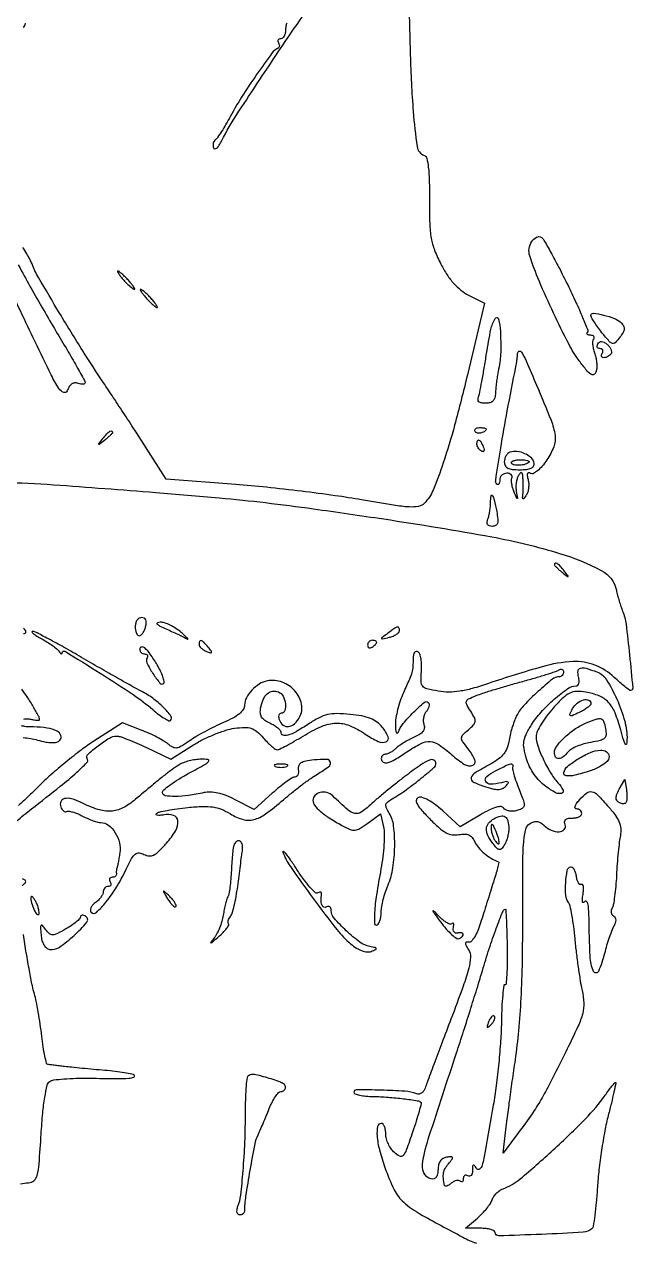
# Model space of a CAD drawing. Extents: x 0 to 848, y 0 to 1200.
# Drawn here: x 524.6 to 658.4, y 512.9 to 779.2 of the extents above; entities that cross this region are included whole.
import ezdxf

# ---------------------------------------------------------------- set-up
doc = ezdxf.new("R2010")
doc.units = 0

msp = doc.modelspace()

# ---------------------------------------------------------------- linework, layer by layer
for points in [[(608.883794, 795.096454, 0.002516), (609.36029, 772.466585, 0.013211), (610.013109, 760.044276, 0.016188), (610.875825, 752.324771, 0.271576), (612.419316, 750.392588, -0.246807), (612.984404, 749.748875, -0.029565), (613.329505, 747.823896, -0.02358), (613.534954, 744.940264, -0.007884), (613.569655, 740.712216, 0.009294), (613.627652, 735.452892, 0.036491), (613.959591, 732.227864, 0.048726), (614.702701, 729.57268, 0.026928), (616.09004, 726.5, 0.026474), (617.445687, 724.190974, 0.037409), (618.904716, 722.305608, 0.041805), (620.477754, 720.828824, 0.051359), (622.175328, 719.746333), (625.670577, 717.992667), (621.903579, 702.246333, -0.006826), (619.103339, 691.209185, -0.01532), (616.609238, 682.934606, -0.017703), (614.366644, 676.95484, -0.094988), (612.458213, 674.064754, -0.15581), (611.18554, 673.388137, -0.058452), (609.145614, 673.259983, -0.026335), (605.693676, 673.629668, -0.003784), (598.692295, 674.809267, 0.008771), (592.867137, 675.731042, 0.004397), (585.477353, 676.701692, 0.004364), (577.812846, 677.572103, 0.006438), (571.069975, 678.190627), (555.813439, 679.392228), (551.282452, 686.446114, 0.001672), (549.207193, 689.653267, 0.000976), (546.699441, 693.484171, 0.000976), (544.174015, 697.309397, 0.001655), (542.043375, 700.5, -0.007718), (537.492075, 707.497761, -0.004944), (532.414014, 715.75566, -0.00321), (527.771945, 723.588009, -0.043614), (526.354483, 726.587776, 0.034433), (525.932013, 727.525996, 0.011902), (525.198688, 728.819534, 0.011761), (524.320255, 730.211173, 0.013386)], [(582.29375, 779.4125, 0.068025), (582.073693, 778.765418, 0.048028), (582, 778, -0.050979), (581.92177, 777.234725, -0.070927), (581.688914, 776.5875, -0.09101), (581.345219, 776.152336, -0.182172), (580.940983, 776, 0.096615), (580.580506, 775.929688, 0.174358), (580.359094, 775.731339, 0.171257), (580.312451, 775.434421, 0.092807), (580.447214, 775.08541, -0.077837), (580.604837, 774.710729, -0.102315), (580.61924, 774.340954, -0.118328), (580.489525, 774.034619, -0.132129), (580.239083, 773.83541, 0.133818), (579.014595, 772.854761, 0.005268), (575.647457, 768.127675, 0.010288), (572.34474, 763.171731, 0.019086), (569.905566, 759, -0.00848), (568.920622, 757.230361, -0.010824), (567.950519, 755.635536, -0.00891), (567.090679, 754.340029, -0.084712), (566.628115, 753.865654, 0.102092), (566.325053, 753.532634, 0.071561), (566.130722, 753.062521, 0.068132), (566.070487, 752.531963, 0.074825), (566.159211, 752.022368, 0.338016), (566.443402, 751.829138, 0.168592), (566.869655, 752.00377, 0.067279), (567.426534, 752.647004, 0.026934), (568.011859, 753.656714, -0.026555), (571.409801, 759.528538, -0.003476), (579.376699, 771.566149, -0.002783), (587.608817, 783.672465, -0.039991)], [(524.439702, 778.499464, 0.238069), (524.901807, 779.390202, 0.041063)], [(523.320525, 726.380562, 0.003466), (525.9661, 721.576426, 0.003428), (528.864907, 716.480047, 0.004463), (531.592571, 711.855917, -0.002765), (534.048418, 707.724714, -0.004285), (536.117818, 704.129118, -0.00141), (537.868455, 701.00561, -0.127694), (538, 700.498928, -0.260183), (537.875535, 700.275933, -0.118838), (537.548099, 700.168849, -0.072595), (537.051397, 700.201394, -0.039031), (536.461615, 700.376356, 0.113819), (535.747736, 700.476771, 0.12966), (535.099564, 700.243982, 0.101364), (534.536703, 699.658938, 0.05019), (534.073798, 698.733345, -0.417126), (533.295631, 698.388646, -0.155488), (532.265283, 699.225064, -0.030426), (530.538546, 702.243859, -0.003262), (527.013574, 709.5, -0.001259), (520.575443, 723.06353, -0.010777)], [(519.863873, 678.665647, -0.012483), (531.099704, 678.138106, -0.001897), (553.5, 676.439716, -0.002579), (567.440331, 675.257183, -0.006474), (577.588148, 674.211015, -0.006038), (588.103695, 672.860261, -0.00199), (603.527829, 670.626692, -0.008125), (627.244249, 666.700983, -0.029167), (642.150904, 663.075098, -0.045769), (651.298138, 659.332217, -0.223389), (654.600845, 655, 0.01189), (654.866845, 653.891849, 0.007746), (655.224003, 652.625286, 0.00779), (655.611026, 651.399907, 0.014703), (655.967348, 650.426505, -0.063085), (656.71441, 647.552507, -0.006972), (657.491335, 640.788742, -0.002461), (658.188615, 633.509556, -0.440999), (657.723243, 633, -0.163259), (657.405856, 633.106471, -0.006957), (656.460004, 633.842434, -0.011306), (655.354906, 634.769031, -0.007746), (654.141457, 635.86786, 0.094992), (649.881342, 638.550289, 0.105568), (645.090776, 639.334062, 0.058023), (638.304857, 638.210364, 0.011582), (626.565743, 634.538043, -0.013445), (622.963305, 633.425815, -0.030339), (620.171955, 632.82528, -0.038491), (617.791515, 632.648066, -0.04297), (615.5, 632.851444, -0.017249), (613.016882, 633.377851, -0.156798), (612.087635, 633.953295, -0.176718), (611.724987, 634.930217, -0.023221), (611.816762, 637.177838, 0.028657), (611.859739, 638.61269, 0.036536), (611.727113, 639.929265, 0.039753), (611.458323, 640.969339, 0.172907), (611.066762, 641.458739, 0.168438), (610.647166, 641.552495, 0.204186), (610.299473, 641.354919, 0.117695), (610.071515, 640.840181, 0.045679), (610, 640.059017, -0.018048), (609.933648, 638.221415, -0.050935), (609.711532, 636.957538, -0.03328), (609.191759, 635.498754, -0.004403), (607.861142, 632.5, 0.02516), (607.169521, 630.748703, 0.019866), (606.594471, 628.79375, 0.020279), (606.205816, 626.931993, 0.046093), (606.100909, 625.5, 0.016195), (606.156274, 624.423398, 0.060761), (606.29387, 623.762092, 0.354728), (606.479976, 623.644759, 0.274122), (606.677776, 623.796485, -0.076942), (607.831034, 625.742659, -0.025414), (610.076419, 628.205018, -0.017601), (612.447233, 630.39355, -0.392368), (613.305379, 630.361287, -0.166574), (613.481067, 630.002437, -0.083777), (613.459636, 629.492492, -0.068233), (613.251265, 628.913439, -0.052811), (612.879448, 628.354744, 0.073762), (612.501394, 627.731803, 0.055592), (612.274262, 626.962642, 0.056111), (612.223564, 626.171105, 0.079735), (612.368413, 625.482315, -0.132944), (612.44546, 624.730081, -0.125252), (612.136595, 624.022301, -0.086801), (611.404141, 623.357594, -0.03683), (610.230288, 622.731244, 0.017876), (609.088086, 622.176287, 0.014841), (607.913853, 621.507539, 0.0151), (606.874088, 620.829903, 0.03864), (606.178571, 620.261663, -0.031541), (605.604406, 619.778831, -0.031283), (604.972545, 619.370614, -0.0329), (604.376051, 619.085943, -0.09516), (603.928571, 619, 0.106871), (603.57429, 618.9234, 0.099464), (603.272768, 618.70625, 0.095921), (603.070624, 618.381754, 0.091722), (603, 618, 0.262586), (603.409532, 617.273964, 0.20416), (604.323376, 617.144387, 0.068367), (605.988521, 617.845365, 0.015315), (608.595138, 619.5, -0.027626), (611.725915, 621.380909, -0.138639), (613.705537, 621.803334, -0.137608), (615.621192, 621.128311, -0.027069), (618.516539, 618.851335, 0.040378), (621.304044, 616.776693, 0.231473), (623.084687, 616.590522, 0.435185), (623.562862, 617.724343, 0.061249), (622.08977, 620.158746, -0.013253), (620.860213, 621.810128, -0.157565), (620.626847, 622.562013, -0.193372), (620.906315, 623.234913, -0.021761), (622.138874, 624.38688, 0.028203), (623.262591, 625.464561, 0.159235), (623.607408, 626.208357, 0.151092), (623.455839, 627.033635, 0.024627), (622.622176, 628.453881, -0.021632), (621.755152, 629.910905, -0.20904), (621.697963, 630.612093, -0.198758), (622.173228, 631.150524, -0.019379), (623.794391, 631.867649, -0.016479), (625.29134, 632.405217, -0.003871), (627.830872, 633.202125, -0.003984), (630.767423, 634.073184, -0.003909), (633.736238, 634.903059, 0.004187), (636.581814, 635.700197, 0.005629), (639.144624, 636.472694, 0.003951), (641.275812, 637.159899, 0.058503), (641.986238, 637.491495, -0.081154), (642.373668, 637.651485, -0.159559), (642.702207, 637.622902, -0.183337), (642.920407, 637.413058, -0.11102), (643, 637.059017, -0.08996), (642.926662, 636.654701, -0.09534), (642.716471, 636.311086, -0.09976), (642.403032, 636.081183, -0.108924), (642.034796, 636, 0.172538), (640.585488, 635.484533, 0.013164), (637.388779, 632.738259, 0.018263), (634.358206, 629.784293, 0.066183), (632.776635, 627.612856, 0.033822), (632.296468, 626.565072, 0.015022), (631.800686, 625.12726, 0.014789), (631.364983, 623.567721, 0.019341), (631.064849, 622.118243, -0.047253), (630.609479, 620.406031, -0.074476), (629.87771, 619.076197, -0.069962), (628.751823, 617.9638, -0.036895), (627.089785, 616.908028, 0.011867), (623.605473, 614.931983, 0.181431), (622.75802, 613.867148, 0.371528), (623.134469, 612.972264, 0.03561), (625.5, 612, 0.017109), (627.4239, 611.437264, 0.064125), (628.670723, 611.28405, 0.104274), (629.57743, 611.480724, 0.100286), (630.342064, 612.028108, 0.029144), (630.85606, 612.649207, 0.412211), (630.817208, 612.908154, 0.20884), (630.456916, 612.991803, 0.012983), (629.360698, 612.758612, -0.050798), (626.97028, 612.436231, -0.292503), (625.923653, 613.058759, -0.348741), (626.148439, 614.134359, -0.057797), (628.04822, 615.374169, -0.003816), (630.502199, 616.575073, -0.055193), (631.414781, 616.895017, -0.332758), (631.766135, 616.73999, -0.18233), (631.841241, 616.25, 0.106929), (631.844468, 615.525059, 0.02191), (632.177271, 614.280594, 0.014531), (632.826189, 612.411624, 0.003482), (634.014715, 609.349205, -0.040932), (634.359357, 608.21645, -0.166293), (634.277105, 607.51079, -0.173622), (633.783761, 607.021404, -0.045475), (632.71914, 606.636804, -0.052856), (631.846595, 606.504786, -0.059323), (631.000108, 606.567503, -0.0679), (630.304405, 606.804286, -0.139285), (629.88287, 607.18952, 0.252586), (629.304059, 607.522773, 0.077763), (628.270945, 607.390192, 0.045973), (626.779929, 606.803754, 0.015871), (624.744327, 605.696053), (620.294472, 603.088264), (616.476336, 606.585541, 0.022827), (614.829616, 607.961105, 0.03696), (613.300362, 608.955141, 0.043764), (612.009086, 609.524102, 0.175252), (611.159177, 609.507588, 0.250037), (610.70521, 608.984067, 0.178905), (610.807438, 608.200469, 0.060838), (611.668799, 606.955677, 0.011111), (613.580077, 604.900208, 0.017039), (615.674122, 602.888146, 0.057817), (617.217833, 601.795711, 0.087994), (618.586523, 601.334819, 0.086025), (620.041584, 601.367345, -0.046774), (621.30954, 601.495204, -0.109516), (622.236171, 601.296591, -0.118633), (622.946369, 600.739156, -0.060395), (623.541584, 599.765112, 0.070702), (624.344892, 598.509212, 0.041207), (625.620706, 597.251604, 0.039795), (627.159084, 596.161924, 0.047989), (628.760133, 595.406534, -0.383228), (628.833434, 595.270399, -0.00342), (628.52754, 594.046104, -0.009279), (628.127738, 592.602854, -0.005594), (627.603032, 590.906534, 0.000944), (626.959975, 588.894074, 0.000547), (626.194157, 586.472544, 0.000547), (625.431344, 584.042042, 0.000919), (624.797019, 582, -0.02473), (624.176702, 580.294256, -0.037961), (623.45934, 578.89636, -0.043444), (622.751056, 577.938777, -0.269474), (622.193418, 577.753567, 0.085462), (621.669373, 577.772055, 0.371339), (621.479264, 577.55723, 0.129078), (621.598661, 577.076451, 0.014524), (622.171353, 576.097229, -0.155505), (622.574763, 574.51542, -0.047808), (622.191413, 572.051907, -0.024337), (620.982037, 568.12256, -0.004232), (618.277848, 560.843661, 0.000623), (616.288798, 555.605837, 0.000867), (614.521782, 550.91059, 0.000527), (613.044758, 546.952466, 0.011165), (612.633648, 545.766859, -0.073903), (612.323617, 545.139502, -0.090715), (611.861296, 544.679081, -0.104512), (611.32198, 544.454782, -0.13368), (610.787854, 544.49756, 0.068807), (608.137038, 545.057865, 0.011742), (602.974562, 545.302872, 0.005242), (597.549797, 545.37588, 0.415085), (597, 544.827716, 0.320571), (597.234048, 544.500181, 0.029757), (598.248438, 544.218986, 0.029584), (599.620951, 544.009065, 0.018321), (601.25, 543.917769, -0.014169), (604.479393, 543.763671, -0.012087), (607.871542, 543.422675, -0.006592), (610.959694, 542.995222, -0.160013), (611.724994, 542.608339, -0.269206), (611.787123, 542.374278, -0.002529), (611.291518, 540.594248, -0.007557), (610.670196, 538.525151, -0.004711), (609.882653, 536.118536, -0.005254), (608.494014, 532.144781, -0.094539), (607.808808, 530.989175, -0.33166), (607.051861, 530.830542, -0.075557), (605.889597, 531.599913, -0.058336), (605.166261, 532.426813, -0.041545), (604.555069, 533.496492, -0.042032), (604.137919, 534.632047, -0.067109), (604, 535.654988, 0.040731), (603.926736, 536.552852, 0.060135), (603.70625, 537.311153, 0.079078), (603.38257, 537.826382, 0.216295), (603, 538, 0.35925), (602.190209, 537.331945, 0.068594), (602.078748, 535.279576, 0.043696), (602.609075, 532.191144, 0.020305), (603.804212, 528.299986, 0.029838), (605.839364, 523.462937, 0.096277), (607.940684, 520.698103, 0.054917), (611.493278, 518.166004, 0.005203), (620.885091, 513.046202, 0.033943), (623.86595, 511.712052, 0.049807)], [(524.478355, 645.468261, 0.154284), (524.848764, 645.570122, 0.254351), (525, 645.848185, 0.158895), (524.873359, 646.236629, 0.064645), (524.485937, 646.644721, 0.055124)], [(522.894791, 604.296715, -0.01129), (526.25, 607.016921, 0.003543), (532.558934, 611.971824, 0.015378), (536.18638, 615.049579, 0.017568), (538.376103, 617.170713, 0.342455), (538.469804, 618.048859, -0.359476), (538.597666, 618.979008, -0.023201), (540.848491, 620.865675, -0.028063), (543.336061, 622.549701, -0.13557), (544.966296, 623, -0.084911), (545.678822, 622.878118, -0.007978), (547.350683, 622.258755, -0.010046), (549.330532, 621.442996, -0.007738), (551.457856, 620.476612), (556.791861, 617.953223), (561.784508, 621.056823, -0.024117), (563.990132, 622.284632, -0.018873), (566.489918, 623.406925, -0.019241), (568.900685, 624.275377, -0.043517), (570.791972, 624.698923, -0.025567), (573.048036, 624.884813, -0.087824), (574.496958, 624.674549, -0.097914), (575.699366, 623.994824, -0.03636), (577.08373, 622.618712, 0.016216), (578.014506, 621.615838, 0.021469), (578.928183, 620.769247, 0.019484), (579.727786, 620.141709, 0.157905), (580.165313, 620, 0.115627), (580.68032, 620.120711, 0.006362), (582.165805, 620.88125, 0.009583), (583.919253, 621.850748, 0.00684), (585.845576, 623, -0.034962), (589.915073, 625.127442, -0.095237), (593.072246, 625.839773, -0.106682), (596.051448, 625.295945, -0.050823), (599.497552, 623.437099, 0.03841), (602.344931, 621.808877, 0.211165), (604.072198, 621.763174, 0.41861), (604.511589, 622.837778, 0.069087), (603.22635, 624.968798, 0.0665), (602.062362, 626.069218, 0.062032), (600.623695, 626.856331, 0.048533), (598.737327, 627.39821, 0.02174), (596.178967, 627.756825, 0.021232), (593.244533, 627.913485, 0.05985), (591.205947, 627.691057, 0.063278), (589.342509, 627.001069, 0.025904), (587.013976, 625.627947, -0.015348), (584.303247, 623.951362, -0.058608), (582.480823, 623.167636, -0.160745), (581.449253, 623.198291, -0.315462), (581, 623.839485, 0.188763), (580.845219, 624.234865, 0.037748), (580.280016, 624.760418, 0.035091), (579.487474, 625.306649, 0.026449), (578.54899, 625.795725, -0.046606), (577.422185, 626.441895, -0.103344), (576.749661, 627.16232, -0.116043), (576.466577, 628.033997, -0.06841), (576.525581, 629.13283, -0.05103), (577.10016, 631.042759, -0.110873), (577.979051, 632.286855, -0.150336), (579.112493, 632.815583, -0.126784), (580.432783, 632.664167, -0.183059), (581.440789, 631.764773, -0.088361), (581.966251, 630.089308, -0.110358), (581.826637, 628.57909, -0.325514), (581.031385, 628, 0.184534), (580.710807, 627.877514, 0.147206), (580.516384, 627.559375, 0.100118), (580.488865, 627.074366, 0.055937), (580.638374, 626.5, 0.140369), (581.479348, 625.382948, 0.199267), (582.668763, 625.075212, 0.154073), (583.969472, 625.697037, 0.082111), (585.066898, 627.125, 0.174181), (585.492468, 630.009215, 0.132348), (584.058344, 632.892397, 0.122042), (581.251144, 634.826013, 0.13809), (578, 635.105795, 0.093978), (576.264903, 634.420799, 0.062772), (574.611548, 633.059585, 0.064644), (573.403142, 631.393556, 0.125252), (573, 629.809475, -0.145652), (572.715099, 628.852203, -0.0741), (571.873522, 627.905097, -0.051159), (570.454663, 626.946503, -0.021749), (568.385126, 625.950759, 0.012804), (566.403202, 625.040452, 0.009531), (564.26258, 623.938962, 0.009648), (562.282603, 622.822101, 0.021477), (560.83139, 621.879939, -0.017642), (559.115616, 620.747224, -0.103039), (558.102282, 620.385503, -0.155708), (557.23757, 620.535207, -0.056897), (556.196264, 621.238519, 0.042903), (555.26658, 621.904972, 0.013608), (553.775696, 622.736921, 0.013475), (552.055847, 623.57795, 0.014598), (550.338019, 624.301561), (546.176038, 625.913369), (539.923481, 621.872147, 0.018186), (537.103039, 619.900218, 0.009814), (533.769946, 617.280366, 0.009763), (530.474816, 614.474902, 0.015143), (527.755462, 611.915462, -0.005858), (525.434722, 609.648469, -0.008886), (523.359596, 607.737667, -0.004306)], [(524.582702, 626.70993, -0.06247), (525.341193, 626.788457, -0.058608), (526.112859, 626.680738, 0.019677), (526.83657, 626.521613, 0.034545), (527.445652, 626.455564, 0.041554), (527.883541, 626.474891, 0.377439), (528, 626.607188, 0.125684), (527.800648, 627.387732, 0.007811), (526.61425, 629.480468, 0.01263), (525.29014, 631.60843, 0.023635), (524.097123, 633.247668, -0.048556)], [(524.418964, 622.662543, -0.047895), (527.556074, 622.112129, 0.01979), (529.353337, 621.691642, 0.045015), (530.739524, 621.552164, 0.063153), (531.771532, 621.672234, 0.136701), (532.461533, 622.061533, 0.29195), (532.694666, 623.117512, 0.190011), (531.837832, 624.081986, 0.081303), (529.691245, 624.761646, 0.035106), (526.690983, 624.984687, -0.019076), (525.064257, 625.053324, -0.064493), (524.026054, 625.27366, -0.160684)], [(524.222847, 590.250332, 0.028755), (524.835421, 590.738015, 0.208355), (524.988827, 591.07242, 0.263155), (524.832846, 591.361106, 0.043857), (524.25, 591.659464, -0.183208)], [(523.798606, 524.730552, -0.066601), (525.598033, 524.984687, 0.18288), (526.772993, 525.43914, 0.148167), (527.479395, 526.602294, 0.043851), (527.89954, 529.142028, 0.003797), (528.350286, 535.692375, -0.008111), (528.705977, 540.282813, -0.017487), (529.160281, 543.798128, -0.016423), (529.67506, 546.386267, -0.189922), (530.252252, 547.221759, -0.11679), (531.112086, 547.543777, -0.011374), (533.336599, 547.773871, -0.013926), (536.036535, 547.915675, -0.010584), (539, 547.925917, 0.001986), (545.047081, 547.842831, 0.019151), (547.616357, 547.916157, 0.077888), (548.666658, 548.153554, 0.539324), (548.754549, 548.578784, 0.14845), (548.288894, 548.827548, 0.008043), (546.630904, 549.128941, 0.011965), (544.616498, 549.412413, 0.008403), (542.337882, 549.638895, -0.001855), (539.882806, 549.850486, -0.001654), (537.333628, 550.088224, -0.001659), (535.043411, 550.317128, -0.005142), (533.5, 550.492621, 0.000404), (532.303536, 550.640161, 0.000501), (531.18978, 550.775454, 0.000409), (530.25414, 550.887384, 0.003768), (529.848187, 550.932511, -0.313289), (529.563316, 551.177554, -0.009316), (529.177617, 552.791505, -0.015447), (528.802073, 554.797638, -0.009655), (528.480707, 557.166231, 0.007603), (528.14052, 559.753169, 0.0068), (527.710235, 562.426989, 0.006835), (527.258233, 564.818122, 0.021037), (526.862801, 566.416231, -0.021404), (526.423726, 568.196333, -0.003965), (525.782786, 571.509377, -0.004246), (525.096436, 575.398582, -0.003861), (524.453128, 579.424201, -0.005257)]]:
    msp.add_lwpolyline(points, format="xyb")
for points in [[(643.914206, 721.97869, -0.006315), (645.737674, 718.154918, -0.010145), (647.184387, 714.844996, -0.00427), (648.319738, 712.028902, -0.298437), (648.220862, 711.554195, 0.165223), (648.117752, 711.344983, 0.258334), (648.189506, 711.162795, 0.129244), (648.459101, 711.038196, 0.043995), (648.89235, 711, -0.079987), (649.318441, 710.931398, -0.158189), (649.591677, 710.7309, -0.184153), (649.670936, 710.432656, -0.112748), (649.551863, 710.083916, 0.12542), (649.39205, 709.574578, 0.037137), (649.408303, 708.751344, 0.034707), (649.566002, 707.794636, 0.03126), (649.858197, 706.833916, -0.040349), (650.146867, 705.818946, -0.033021), (650.293644, 704.699944, -0.034176), (650.289516, 703.647053, -0.071138), (650.115351, 702.846746, -0.195792), (649.632748, 702.321394, -0.26546), (649.003654, 702.370473, -0.074214), (648.057067, 703.243452, -0.010517), (646.435982, 705.346746, -0.039902), (644.130133, 709.058801, -0.008877), (640.822226, 715.763494, -0.009724), (637.651079, 722.843098, -0.021595), (635.577683, 728.376748, -0.12169), (635.463249, 729.938884, -0.099454), (636.06664, 731.507011, -0.130431), (637.086172, 732.448879, -0.266022), (638.139984, 732.413485, -0.124941), (638.657653, 731.878156, -0.003653), (640.212927, 729.11541, -0.007126), (641.985378, 725.801738, -0.004827)], [(546.5, 723, 0.012769), (547.229731, 722.233916, 0.017642), (547.92517, 721.5875, 0.014322), (548.525997, 721.096686, 0.165568), (548.809975, 721, 0.549874), (548.889734, 721.12573, 0.034935), (548.63142, 721.5875, 0.02599), (548.159597, 722.232121, 0.012939), (547.5, 723, 0.012769), (546.770269, 723.766084, 0.017642), (546.07483, 724.4125, 0.014322), (545.474003, 724.903314, 0.165568), (545.190025, 725, 0.549874), (545.110266, 724.87427, 0.034935), (545.36858, 724.4125, 0.02599), (545.840403, 723.767879, 0.012939)], [(551.5, 719, 0.012769), (552.229731, 718.233916, 0.017642), (552.92517, 717.5875, 0.014322), (553.525997, 717.096686, 0.165568), (553.809975, 717, 0.549874), (553.889734, 717.12573, 0.034935), (553.63142, 717.5875, 0.02599), (553.159597, 718.232121, 0.012939), (552.5, 719, 0.012769), (551.770269, 719.766084, 0.017642), (551.07483, 720.4125, 0.014322), (550.474003, 720.903314, 0.165568), (550.190025, 721, 0.549874), (550.110266, 720.87427, 0.034935), (550.36858, 720.4125, 0.02599), (550.840403, 719.767879, 0.012939)], [(629.13708, 711.75, -0.005694), (629.229679, 708.741133, -0.018287), (629.195222, 706.737052, -0.02315), (629.021505, 705.006599, -0.014453), (628.666209, 703, 0.012171), (628.462461, 701.87912, 0.007875), (628.278833, 700.573437, 0.007918), (628.139638, 699.291237, 0.014823), (628.07431, 698.25, -0.058239), (627.918905, 697.217281, -0.126719), (627.524998, 696.525786, -0.133332), (626.861602, 696.131905, -0.067778), (625.893011, 696, -0.046098), (624.995416, 696.08293, -0.138328), (624.448651, 696.35326, -0.196601), (624.23352, 696.800369, -0.107061), (624.327925, 697.412175, 0.041749), (624.59877, 698.343684, 0.003572), (625.074337, 700.785323, 0.004703), (625.594191, 703.711594, 0.003627), (626.107933, 706.912175, -0.012044), (627.055841, 712.242618, -0.090078), (628.003997, 714.618244, -0.661742), (628.741005, 714.500975, -0.050463)], [(655.688882, 713.62585, -0.083127), (656.181751, 712.973121, -0.14661), (656.308085, 712.315278, -0.105386), (656.059541, 711.543122, -0.031091), (655.370788, 710.5, -0.031143), (654.375041, 709.336812, -0.268556), (653.742769, 709.157869, -0.152368), (653.042315, 709.588611, -0.009215), (651.436873, 711.5, -0.011507), (650.507017, 712.70511, -0.015289), (649.721389, 713.844659, -0.012565), (649.126969, 714.818797, -0.129796), (649.004967, 715.269052, -0.448611), (649.550602, 715.761155, -0.032894), (651.788147, 715.364845, -0.035471), (654.182101, 714.592777, -0.094098)], [(653.429973, 706.886693, -0.071561), (653.146296, 706.547466, -0.052871), (652.749193, 706.260466, -0.053302), (652.305085, 706.0655, -0.076944), (651.881966, 706, -0.117858), (651.550471, 706.079239, -0.186277), (651.357263, 706.29375, -0.154201), (651.338175, 706.617617, -0.076764), (651.5, 707, 0.088621), (651.651081, 707.381806, 0.167455), (651.608064, 707.70625, 0.177706), (651.378351, 707.922582, 0.101261), (651, 708, -0.107967), (650.624807, 708.081973, -0.181767), (650.400752, 708.308014, -0.162004), (650.366591, 708.647942, -0.083321), (650.530011, 709.048558, -0.108945), (650.906705, 709.436563, -0.160975), (651.360993, 709.559333, -0.116388), (651.911552, 709.396834, -0.043524), (652.578017, 708.935251, -0.054071), (653.072804, 708.425024, -0.06707), (653.405763, 707.854218, -0.080573), (653.534458, 707.312688, -0.157815)], [(637.089969, 699.962562, -0.006061), (640.254399, 692.283962, -0.060521), (641.139379, 688.928714, -0.125961), (640.857191, 686.455548, -0.058225), (639.350465, 683.565128, -0.026493), (638.308039, 682.193372, -0.044735), (637.280559, 681.179785, -0.057536), (636.387853, 680.602241, -0.25877), (635.788846, 680.630501, 0.117703), (635.359751, 680.77234, 0.32596), (635.103134, 680.616668, 0.13662), (635.042891, 680.132376, 0.027001), (635.219909, 679.26707, -0.051039), (635.356817, 678.383855, -0.041049), (635.327727, 677.422608, -0.0425), (635.149353, 676.530088, -0.078128), (634.835734, 675.860698, -0.009429), (634.323406, 675.132238, -0.287697), (634.125414, 675.053447, -0.378253), (634.011113, 675.198902, -0.012295), (634.076785, 676, 0.016847), (634.128952, 676.716365, 0.007866), (634.15061, 677.646875, 0.007784), (634.14276, 678.624653, 0.010801), (634.10317, 679.5, 0.016837), (634.004482, 680.478957, 0.219941), (633.813186, 680.779299, 0.377424), (633.545368, 680.738518, 0.033299), (633.107255, 680.139302, 0.071986), (632.805015, 679.46436, 0.036379), (632.615283, 678.549889, 0.035195), (632.554233, 677.558263, 0.04379), (632.643093, 676.639302, -0.001062), (632.911795, 675.177587, -0.385085), (632.858205, 675.091247, -0.373935), (632.764443, 675.134878, -0.001047), (632.158911, 676.5, -0.033135), (631.85117, 677.345268, -0.032329), (631.654765, 678.230729, -0.034063), (631.586293, 679.029219, -0.094005), (631.681418, 679.583333, 0.142974), (631.711721, 679.995151, 0.151033), (631.513935, 680.348438, 0.119023), (631.102813, 680.58585, 0.071814), (630.543033, 680.666667, 0.096185), (629.954086, 680.552312, 0.097229), (629.453266, 680.226042, 0.098587), (629.117956, 679.739062, 0.101966), (629, 679.166667, -0.03965), (628.957539, 678.632063, -0.113544), (628.818559, 678.288733, -0.250029), (628.614895, 678.185272, -0.193723), (628.382329, 678.284338, -0.238984), (628.115262, 679.100533, -0.001864), (629.226726, 686.136828, -0.00619), (630.656642, 694.330554, -0.003742), (632.542723, 704, 0.010828), (632.664876, 704.677179, 0.006749), (632.780078, 705.475521, 0.006771), (632.872416, 706.266095, 0.012194), (632.923489, 706.916667, -0.269698), (633.262097, 707.432573, -0.391932), (633.752133, 707.289565, -0.031537), (634.785318, 705.28908, -0.002664)], [(544, 689.622445, -0.184603), (543.91885, 689.410139, -0.013803), (543.485937, 688.952641, -0.017649), (542.920402, 688.425681, -0.012436), (542.25, 687.872445, -0.001576), (541.120493, 686.99236, -0.377591), (541, 687, -0.377591), (540.99236, 687.120493, -0.001576), (541.872445, 688.25, -0.017685), (542.76332, 689.306759, -0.065617), (543.426111, 689.869516, -0.241985), (543.806605, 689.90695, -0.307699)], [(626, 690.39235, -0.242453), (625.73067, 689.869573, -0.095999), (624.973487, 689.524204, -0.093664), (624.127513, 689.482091, -0.223667), (623.613087, 689.817021, -0.158515), (623.534562, 690.139071, -0.191218), (623.669932, 690.417083, -0.126631), (624.024148, 690.605052, -0.059057), (624.543989, 690.666667, -0.017729), (625.102116, 690.64687, -0.028836), (625.572297, 690.586086, -0.02859), (625.921037, 690.499492, -0.328686)], [(625.381557, 686.448062, -0.036408), (625.556862, 685.868281, -0.155351), (625.525685, 685.512472, -0.32948), (625.325929, 685.393111, -0.1144), (624.988546, 685.507079, -0.061454), (624.610411, 685.810572, -0.051183), (624.290385, 686.21498, -0.053277), (624.072509, 686.65395, -0.088797), (624, 687.059017, -0.079093), (624.117673, 687.798253, -0.444011), (624.441482, 687.942608, -0.168622), (624.894727, 687.51997, -0.029964)], [(631.25, 685.270741, 0.107954), (630.772042, 684.976594, 0.068944), (630.367188, 684.461747, 0.064361), (630.093396, 683.814446, 0.068007), (630, 683.130952, 0.12423), (630.200852, 682.335037, 0.153654), (630.746373, 681.804485, 0.091336), (631.746416, 681.512149, 0.025563), (633.380066, 681.428571, 0.024633), (634.935154, 681.505232, 0.083024), (635.914666, 681.770196, 0.15478), (636.421688, 682.230347, 0.169708), (636.547042, 682.880445, 0.174198), (635.94585, 684.005764, 0.077983), (634.52224, 684.937544, 0.073898), (632.783678, 685.430642, 0.11689)], [(635.437722, 683.104389, -0.125986), (634.612968, 682.615877, -0.057188), (633.367737, 682.402323, -0.058198), (632.178223, 682.474582, -0.213217), (631.568561, 682.889067, -0.346982), (631.599538, 683.158683, -0.110677), (631.963858, 683.391163, -0.058735), (632.64025, 683.54967, -0.028221), (633.531256, 683.6, -0.019449), (634.419795, 683.565425, -0.044166), (635.082138, 683.454414, -0.095179), (635.423485, 683.291993, -0.459314)], [(628.33136, 672.25, -0.019408), (628.581314, 670.588173, -0.099992), (628.499155, 669.665831, -0.202242), (628.10139, 669.181193, -0.121704), (627.368011, 669, -0.07952), (626.727381, 669.102534, -0.177067), (626.345167, 669.404046, -0.164469), (626.231067, 669.899465, -0.066787), (626.393011, 670.581787, 0.033548), (626.625999, 671.336745, 0.017055), (626.821697, 672.311358, 0.016863), (626.955826, 673.334663, 0.024157), (627, 674.248454, -0.03129), (627.092042, 675.717821, -0.694759), (627.383937, 675.78656, -0.091791), (627.797141, 674.82166, -0.00836)], [(641, 660.622445, 0.184603), (641.08115, 660.410139, 0.013803), (641.514063, 659.952641, 0.017649), (642.079598, 659.425681, 0.012436), (642.75, 658.872445, 0.001576), (643.879507, 657.99236, 0.377591), (644, 658, 0.377591), (644.00764, 658.120493, 0.001576), (643.127555, 659.25, 0.017685), (642.23668, 660.306759, 0.065617), (641.573889, 660.869516, 0.241985), (641.193395, 660.90695, 0.307699)], [(549, 647, 0.042236), (549.064796, 646.234305, 0.061847), (549.25949, 645.5875, 0.081235), (549.545576, 645.148959, 0.2107), (549.883369, 645, 0.181596), (550.259476, 645.141258, 0.059916), (550.660882, 645.5875, 0.050447), (551.024544, 646.234516, 0.038887), (551.289749, 647, 0.047946), (551.429127, 647.863891, 0.120594), (551.318305, 648.487449, 0.169691), (550.968104, 648.861786, 0.121219), (550.40638, 649, 0.140877), (549.870073, 648.845833, 0.099857), (549.413124, 648.4125, 0.084945), (549.105348, 647.764437, 0.068582)], [(555.931144, 646.432967, -0.005242), (557.326594, 645.810026, -0.00555), (558.682237, 645.169418, -0.005312), (559.837596, 644.592427, -0.025123), (560.478366, 644.222109, 0.523289), (560.55128, 644.252076, 0.247629), (560.51835, 644.371598, 0.018362), (559.959721, 644.923938, 0.005149), (559.047222, 645.745033, 0.03524), (557.92496, 646.601679, 0.032255), (556.660747, 647.320549, 0.033795), (555.44603, 647.812753, 0.083821), (554.5, 647.955891, 0.083045), (553.858681, 647.837337, 0.53874), (553.79606, 647.574604, 0.091938), (554.389231, 647.139295, 0.01009)], [(528.5, 644.314604, -0.016603), (529.702358, 643.618913, -0.017495), (530.834564, 642.856357, -0.017403), (531.761421, 642.133273, -0.071764), (532.234687, 641.604641, 0.030049), (532.519257, 641.227961, 0.107795), (532.758058, 641.046814, 0.322225), (532.910528, 641.076017, 0.186593), (532.984687, 641.256854, -0.579377), (533.594235, 641.590114, -0.002555), (541.341805, 636.786442, -0.008249), (548.558719, 632.092947, -0.030738), (552.855014, 628.79578, 0.016562), (554.181119, 627.717017, 0.026539), (555.387678, 626.897361, 0.024631), (556.375014, 626.365129, 0.317725), (556.76555, 626.432217, 0.372966), (556.834113, 627.390507, 0.036571), (555.188932, 629.2828, 0.037355), (552.854593, 631.278525, 0.039796), (550.296225, 632.858122, -0.008739), (548.476111, 633.831433, -0.001586), (545.136902, 635.706761, -0.001708), (541.241711, 637.928213, -0.001548), (537.231489, 640.25, 0.004133), (533.384832, 642.450613, 0.006222), (529.992451, 644.299176, 0.00278), (527.081882, 645.817882, 0.130267), (526.435263, 645.959962, 0.574801), (526.351705, 645.801266, 0.085012), (526.655984, 645.460123, 0.032311), (527.41028, 644.934906, 0.013076)], [(604.44113, 645.549737, 0.002536), (603.132945, 644.561985, 0.324567), (603.077621, 644.377478, 0.384896), (603.231984, 644.29323, 0.002894), (604.75, 644.666368, 0.034722), (605.611375, 644.948221, 0.046758), (606.339062, 645.326227, 0.055292), (606.844865, 645.737777, 0.196812), (607, 646.116631, 0.09125), (606.884527, 646.744091, 0.372077), (606.569652, 646.913822, 0.098754), (605.945084, 646.638727, 0.007475)], [(550, 642.059017, 0.099038), (550.080848, 641.654856, 0.097945), (550.311086, 641.311086, 0.097945), (550.654856, 641.080848, 0.099038), (551.059017, 641, -0.082703), (551.425898, 640.938898, -0.16132), (551.659462, 640.761362, -0.182222), (551.724285, 640.49702, -0.108818), (551.615954, 640.187617, 0.258355), (551.561097, 639.043759, 0.028992), (552.891819, 636.696253, 0.0304), (554.425434, 634.6124, 0.440876), (555.242218, 634.575552, 0.259331), (555.36187, 634.994943, 0.028004), (555.067413, 635.997921, 0.028747), (554.546373, 637.233633, 0.019136), (553.816283, 638.586805, 0.017401), (552.307092, 640.952563, 0.057545), (551.093644, 642.342787, 0.240987), (550.386134, 642.534998, 0.354612)], [(563, 643.106989, 0.148172), (563.117443, 642.719384, 0.058677), (563.482174, 642.291272, 0.05126), (564.013435, 641.891147, 0.0442), (564.641444, 641.584097, 0.012731), (565.541716, 641.264678, 0.389672), (565.741192, 641.355597, 0.27071), (565.707299, 641.617386, 0.008807), (565.018999, 642.477108, 0.017238), (564.053128, 643.562498, 0.127361), (563.469452, 643.925, 0.389178), (563.129499, 643.765008, 0.097466)], [(600, 642.940983, 0.108972), (600.078288, 642.586039, 0.182303), (600.29375, 642.3746, 0.161196), (600.6179, 642.343488, 0.082592), (601, 642.5, 0.029505), (601.382774, 642.768994, 0.035638), (601.70625, 643.066025, 0.038439), (601.934461, 643.34829, 0.151918), (602, 643.559017, 0.210953), (601.92554, 643.727648, 0.081139), (601.70625, 643.870461, 0.061769), (601.382849, 643.967655, 0.042167), (601, 644, 0.105053), (600.618444, 643.918938, 0.099167), (600.29375, 643.688914, 0.09642), (600.076123, 643.345238, 0.093332)], [(650.34034, 637.060703, -0.164155), (652.446503, 635.326904, -0.034722), (654.705787, 631.06292, -0.036922), (656.437196, 626.230138, -0.073905), (656.932506, 622.212487, -0.044324), (656.822996, 621.2515, -0.671988), (656.586452, 621.207139, -0.072138), (656.215892, 622.017694, -0.005548), (655.566779, 624.330013, 0.030798), (654.299128, 628.102701, 0.090474), (652.835115, 630.406047, 0.109071), (650.826408, 631.800629, 0.05724), (647.885324, 632.631183, 0.044117), (645.825942, 632.781163, 0.110988), (644.371712, 632.430604, 0.079403), (642.927408, 631.407997, 0.01538), (640.704578, 629.094763, 0.022639), (639.286547, 627.374687, 0.02546), (638.08822, 625.597526, 0.025914), (637.234408, 623.998862, 0.110122), (637, 622.947459, 0.082972), (637.346727, 620.872426, 0.026772), (638.520389, 617.973256, 0.02722), (640.095069, 615.039548, 0.043242), (641.781125, 612.743869, -0.057728), (642.8913, 611.136961, -0.474115), (642.592378, 610.422389, -0.198805), (641.305475, 610.555866, -0.030743), (639.082669, 611.941135, -0.049607), (637.777823, 613.080755, -0.036527), (636.569193, 614.573125, -0.035981), (635.570144, 616.255859, -0.043215), (634.891857, 617.966612, -0.025542), (634.335044, 620.241727, -0.082979), (634.298874, 621.789175, -0.080182), (634.767771, 623.2931, -0.022835), (635.961555, 625.437795, -0.045982), (638.062099, 628.227039, -0.028705), (640.983764, 631.094465, -0.025326), (643.930819, 633.419674, -0.155575), (645.750771, 634, 0.210885), (646.11276, 634.159782, 0.119617), (646.347167, 634.5875, 0.081475), (646.412461, 635.234066, 0.048496), (646.289749, 636, -0.091425), (646.195264, 637.284336, -0.310919), (646.715085, 637.886918, -0.136288), (647.938091, 637.868825, -0.019408)], [(649, 630.160515, -0.191747), (648.84189, 629.763385, -0.036536), (648.256414, 629.228828, -0.034255), (647.437936, 628.670745, -0.025614), (646.468644, 628.167667, -0.00659), (644.873291, 627.466016, -0.234558), (644.480651, 627.489453, -0.39138), (644.387985, 627.784531, -0.012395), (645.003828, 629.007152, -0.100555), (646.002045, 630.212113, -0.099715), (647.394148, 630.936422, -0.166558), (648.511159, 630.881527, -0.307038)], [(652.225157, 624.6025, -0.056784), (652.325563, 623.274035, -0.199953), (651.973609, 622.512074, -0.128226), (651.057554, 622.025429, -0.018678), (648.971606, 621.61145, 0.030748), (647.458758, 621.273084, 0.029787), (645.982236, 620.749001, 0.031168), (644.742595, 620.13027, 0.088432), (644.007428, 619.50895, -0.052077), (642.903674, 618.430048, -0.153461), (641.923805, 618.055162, -0.275739), (641.265107, 618.395783, -0.139761), (641, 619.325686, -0.167125), (641.50832, 620.803989, -0.039067), (643.302205, 622.766759, -0.039586), (645.627909, 624.621067, -0.053686), (648.000513, 625.876547, -0.011756), (650.353034, 626.751104, -0.157614), (651.261983, 626.769063, -0.245694), (651.804975, 626.237519, -0.031341)], [(558.62773, 616.691193, 0.016405), (557.017793, 615.591095, 0.009719), (555.168564, 614.180375, 0.006456), (552.707867, 612.174025, 0.00192), (549, 609.045943, -0.058625), (546.263221, 607.22337, -0.104332), (543.659764, 606.523868, -0.09225), (540.775715, 606.899184, -0.038454), (537.132847, 608.397696, 0.047242), (535.048531, 609.212637, 0.12287), (533.449792, 609.26667, 0.251876), (532.664835, 608.599832, 0.187011), (532.660962, 607.441136, 0.052865), (532.923689, 606.926522, 0.082931), (533.25901, 606.561601, 0.114745), (533.610307, 606.398924, 0.191998), (533.926485, 606.454565, -0.181707), (534.36937, 606.541617, -0.028429), (535.253135, 606.341898, -0.0285), (536.314182, 605.97124, -0.021382), (537.436007, 605.448822, 0.016211), (538.595439, 604.894234, 0.017024), (539.769805, 604.425591, 0.016921), (540.807128, 604.091234, 0.069606), (541.459319, 604, -0.165727), (543.128027, 603.43128, -0.088324), (544.611542, 601.798934, -0.080802), (545.546047, 599.590006, -0.100504), (545.632009, 597.366254, -0.00373), (545.438295, 596.232031, -0.004834), (545.242862, 595.195087, -0.003679), (545.064554, 594.330181, -0.042767), (544.963809, 594, 0.054024), (544.895084, 593.755191, 0.025019), (544.856885, 593.426563, 0.024435), (544.850948, 593.073802, 0.031153), (544.881579, 592.75, -0.145617), (544.84349, 592.464438, -0.11953), (544.654128, 592.220312, -0.098132), (544.336897, 592.056168, -0.070581), (543.940983, 592, 0.108972), (543.586039, 591.921712, 0.182303), (543.3746, 591.70625, 0.161196), (543.343488, 591.3821, 0.082592), (543.5, 591, -0.082592), (543.656512, 590.6179, -0.161196), (543.6254, 590.29375, -0.182303), (543.413961, 590.078288, -0.108972), (543.059017, 590, 0.106802), (542.654965, 589.912697, 0.099453), (542.311086, 589.665196, 0.095941), (542.080548, 589.295348, 0.091782), (542, 588.860243, -0.114055), (541.878172, 588.333114, -0.042964), (541.486399, 587.679735, -0.039762), (540.920576, 587.015402, -0.038632), (540.251572, 586.442004, 0.052502), (539.644084, 585.891444, 0.080757), (539.262926, 585.294746, 0.110429), (539.159464, 584.748878, 0.191418), (539.341208, 584.331761, 0.400931), (540.466699, 584.310367, 0.036211), (542.582829, 586.560154, 0.034226), (544.91621, 589.870586, 0.026124), (547.015942, 593.775921, -0.013496), (548.205114, 596.128192, -0.095327), (549.012046, 597.115627, -0.201863), (549.843204, 597.370189, -0.097868), (550.925815, 597.039702, 0.098783), (552.035262, 596.703221, 0.141128), (553.040997, 596.889208, 0.080113), (554.184595, 597.711085, 0.016808), (555.877377, 599.513121, 0.046373), (557.878492, 602.270114, 0.159012), (558.354895, 604.402635, 0.299107), (557.407204, 605.582097, 0.126046), (555.282823, 605.713733, -0.021447), (554.398465, 605.583695, -0.069223), (553.806065, 605.604506, -0.270987), (553.615906, 605.765524, -0.302328), (553.674177, 605.995407, -0.125718), (554.284586, 606.317266, -0.010661), (556.033354, 606.696938, -0.013605), (558.169912, 607.053279, -0.010108), (560.54575, 607.334548, -0.015169), (563.838882, 607.556472, -0.046748), (566.065231, 607.430606, -0.05989), (567.912401, 606.920304, -0.039322), (569.884441, 605.924081, 0.064972), (572.670897, 604.691011, 0.13744), (575.013149, 604.658951, 0.093491), (577.609023, 605.899873, 0.020267), (581.512726, 609.011014, -0.009137), (583.440779, 610.619064, -0.007599), (585.547246, 612.259572, -0.007685), (587.5225, 613.70312, -0.020547), (588.985817, 614.650693, 0.02353), (591.474874, 616.283636, 0.302856), (591.84275, 617.276064, 0.346287), (591.071972, 617.887845, 0.026672), (588.25, 617.749009, 0.02121), (586.412736, 617.480905, 0.088165), (585.369848, 617.084554, 0.166524), (584.875362, 616.499512, 0.137017), (584.793837, 615.681662, -0.059128), (584.829169, 615.038315, -0.088941), (584.695578, 614.493988, -0.117668), (584.419672, 614.132809, -0.172738), (584.046718, 614, 0.142548), (583.443919, 613.82458, 0.013495), (582.155653, 612.955724, 0.016398), (580.653871, 611.80659, 0.012194), (579.07082, 610.445016), (575.135878, 606.890033), (570.930694, 609.035357, 0.025414), (568.957408, 609.918768, 0.036957), (567.134117, 610.475256, 0.042858), (565.503251, 610.699573, 0.069652), (564.112755, 610.576816, -0.021567), (560.669835, 609.936049, -0.035495), (557.716622, 609.72923, -0.041728), (555.570598, 609.910896, -0.365861), (555, 610.586318, -0.220629), (555.273259, 611.175447, -0.016686), (556.689062, 612.294426, -0.020531), (558.547009, 613.550312, -0.014061), (560.75, 614.827004, 0.003351), (564.252121, 616.757598, 0.083352), (565.108092, 617.445321, 0.598275), (564.971806, 617.817916, 0.038158), (563.5, 617.914544, 0.033299), (562.214183, 617.814961, 0.025539), (560.831271, 617.541919, 0.026115), (559.558745, 617.150765, 0.054102)], [(608.393802, 614.287915, 0.005282), (606.309002, 612.67156, 0.004195), (604.090841, 610.883488, 0.004241), (602.062193, 609.190934, 0.010593), (600.617571, 607.911091, -0.037935), (598.560026, 606.279852, -0.209193), (597.200765, 606.029603, -0.123184), (595.68015, 606.81258, -0.010127), (592.36271, 609.847127, 0.123402), (591.077333, 610.575567, 0.122008), (589.59455, 610.615917, 0.145765), (588.445104, 609.980336, 0.196524), (588, 608.891627, 0.16735), (588.375233, 607.801922, 0.048946), (589.614883, 606.50043, 0.036502), (591.595125, 605.029302, 0.016541), (594.379236, 603.38721, 0.024946), (596.154555, 602.529786, 0.122387), (597.246176, 602.357554, 0.116345), (598.319552, 602.711742, 0.021569), (600.055223, 603.882707), (602.851976, 605.950436), (603.486024, 603.063632, -0.053613), (603.65333, 601.53593, -0.015545), (603.584178, 599.162918, -0.015438), (603.338814, 596.476859, -0.015916), (602.9298, 593.838414, 0.007534), (601.955707, 588.182686, 0.022256), (601.51909, 584.264892, 0.034843), (601.526696, 581.869217, 0.563152), (602.112944, 581.569803, 0.136497), (602.454344, 581.939294, 0.043662), (602.739427, 582.638156, 0.039833), (602.934571, 583.509069, 0.035215), (603, 584.436893, -0.044964), (603.102532, 585.574739, -0.017219), (603.440625, 587.129151, -0.016887), (603.925741, 588.801225, -0.019911), (604.5, 590.345757, 0.060879), (605.551956, 594.085997, 0.034179), (605.94967, 598.796554, 0.033557), (605.720445, 603.27057, 0.10818), (604.75, 606.069046, -0.027459), (604.149339, 607.183286, -0.132105), (604.023705, 607.886359, -0.180964), (604.284556, 608.434856, -0.061821), (605, 608.973499, 0.02363), (608.074609, 610.940361, 0.015095), (611.46154, 613.496722, 0.007794), (614.571615, 616.075748, 0.219131), (615, 617.006272, 0.29389), (614.547216, 617.710066, 0.207346), (613.579109, 617.728006, 0.05531), (611.699913, 616.699258, 0.009389)], [(653, 618.475249, -0.202596), (652.543046, 617.393791, -0.069087), (651.140614, 616.364198, -0.045049), (648.823393, 615.370019, -0.017338), (645.455897, 614.399575, -0.084863), (643.594605, 614.25675, -0.450929), (643.063998, 614.983257, -0.168854), (643.902488, 616.347815, -0.034443), (646.25, 618.01096, -0.035038), (648.925721, 619.395419, -0.084893), (651.080971, 619.918403, -0.169309), (652.435514, 619.54824, -0.246996)], [(579.75, 616.337719, 0.057986), (580.320008, 616.181385, 0.037979), (581, 616.12966, 0.037979), (581.679992, 616.181385, 0.057986), (582.25, 616.337719, 0.174857), (582.459382, 616.525001, 0.447206), (582.398438, 616.693942, 0.078554), (581.89144, 616.810911, 0.017491), (581, 616.842105, 0.017491), (580.10856, 616.810911, 0.078554), (579.601562, 616.693942, 0.447206), (579.540618, 616.525001, 0.174857)], [(656.647334, 608.314001, -0.147861), (656.371417, 608.16619, -0.072751), (655.970042, 608.144913, -0.062306), (655.510978, 608.245997, -0.053147), (655.063827, 608.460553, -0.139103), (654.665633, 608.895956, -0.130981), (654.543594, 609.486228, -0.083744), (654.722945, 610.274566, -0.030342), (655.225315, 611.310688), (656.45604, 613.5), (656.808823, 611.164136, -0.02291), (656.906182, 610.232121, -0.028726), (656.906908, 609.363365, -0.029214), (656.825212, 608.656164, -0.154199)], [(652.907388, 607.452698, -0.022668), (654.407247, 605.579659, -0.060121), (655.242824, 604.085079, -0.079365), (655.569353, 602.698541, -0.068321), (655.474175, 601.202698, 0.020252), (655.243148, 599.766306, 0.005688), (654.999162, 597.507472, 0.005726), (654.781429, 594.945041, 0.006004), (654.626339, 592.418481, -0.009451), (654.46177, 590.009199, -0.012117), (654.214838, 587.800465, -0.010047), (653.928387, 585.975138, -0.094736), (653.646832, 585.23758, 0.089385), (653.463061, 584.771093, 0.095142), (653.459492, 584.280349, 0.09985), (653.635395, 583.841835, 0.10961), (653.963209, 583.522738, -0.131255), (654.319611, 583.144895, -0.120134), (654.455327, 582.626526, -0.088654), (654.349918, 581.972941, -0.043742), (654.00251, 581.20364, 0.035989), (653.565108, 580.27371, 0.010114), (653.018473, 578.764409, 0.010143), (652.468087, 577.028123, 0.010527), (651.995814, 575.292222, -0.042444), (650.652874, 571.364045, -0.65527), (649.603288, 571.367823, -0.090646), (648.836129, 574.700431, -0.008406), (648.593015, 583.184904, 0.014074), (648.518373, 585.050895, 0.046092), (648.321592, 586.268363, 0.157788), (648.029457, 586.728823, 0.435401), (647.690496, 586.684904, -0.149887), (647.393967, 586.458268, -0.441431), (647.191972, 586.562502, -0.089059), (647.142058, 587.145857, -0.016473), (647.277254, 588.219738, 0.023999), (647.389125, 589.230871, 0.054459), (647.353334, 589.99821, 0.11863), (647.185841, 590.403859, 0.392656), (646.927038, 590.454907, -0.283732), (646.603249, 590.454699, -0.116216), (646.278864, 590.777974, -0.068281), (646.000989, 591.401273, -0.035517), (645.821494, 592.235169, 0.043119), (645.625226, 593.084139, 0.066881), (645.300689, 593.761268, 0.09233), (644.906182, 594.172506, 0.220209), (644.5, 594.25, 0.291967), (643.734573, 593.440914, 0.03227), (643.401628, 590.791631, 0.035573), (643.430853, 588.038262, 0.146022), (644.030541, 586.5, -0.112184), (644.367843, 585.780326, -0.009259), (644.774151, 583.7375, -0.01202), (645.159092, 581.254018, -0.008973), (645.468257, 578.5, 0.006631), (645.790367, 575.50413, 0.005325), (646.213923, 572.289841, 0.005385), (646.669137, 569.326801, 0.013664), (647.0815, 567.188822, -0.042759), (647.450622, 564.417119, -0.077107), (647.206495, 562.143821, -0.043708), (646.172715, 559.2963, -0.006227), (643.47737, 553.688822, -0.002611), (640.004668, 546.779588, -0.014601), (638.018349, 543.145033, -0.01972), (636.084647, 540.120158, -0.007373), (633.14477, 536.027943), (629.78954, 531.5), (630.270817, 536, -0.005707), (630.561948, 538.456595, -0.001344), (631.106525, 542.55625, -0.001384), (631.758471, 547.267187, -0.001361), (632.439945, 552, 0.013672), (633.195698, 558.353862, 0.009897), (633.703268, 565.465316, 0.008554), (633.983717, 573.626278, 0.005344), (634.04641, 583.190523, -0.002156), (634.048467, 594.642729, -0.01842), (634.260475, 599.769548, -0.041124), (634.7168, 602.590603, -0.207405), (635.663116, 603.831346, -0.062709), (636.511207, 604.174962, -0.100677), (637.287604, 604.220838, -0.100043), (638.023657, 603.959572, -0.0613), (638.752033, 603.390824, 0.094471), (640.302759, 602.336695, 0.108501), (642.057282, 601.994757, 0.199695), (643.159805, 602.484317, 0.28894), (643.361626, 603.5, -0.089917), (643.234478, 604.171788, -0.20361), (643.429276, 604.640318, -0.150258), (643.964874, 604.916954, -0.044649), (644.893011, 605, 0.0455), (645.699503, 605.073543, 0.065407), (646.381072, 605.29375, 0.085412), (646.841416, 605.617926, 0.199288), (647, 606, 0.114747), (646.911291, 606.381451, 0.100386), (646.660722, 606.70625, 0.093604), (646.286066, 606.924228, 0.085274), (645.845012, 607, -0.292217), (645.565181, 607.178812, -0.189749), (645.541976, 607.574679, -0.076475), (645.865916, 608.213762, -0.02845), (646.5, 609, -0.040848), (648.124316, 610.524111, -0.231213), (649.250848, 610.773059, -0.141265), (650.486684, 610.069361, -0.012993)], [(630.984687, 602.690983, -0.038182), (630.905464, 601.742305, -0.027439), (630.679039, 600.702976, -0.027886), (630.351773, 599.732119, -0.052252), (629.965684, 599, -0.046806), (629.361687, 598.258034, -0.247292), (628.878266, 598.103635, -0.166939), (628.345429, 598.399263, -0.020426), (627.480997, 599.44113, -0.048546), (626.383875, 601.211751, -0.126496), (626.079595, 602.667502, -0.160997), (626.538373, 603.868625, -0.094399), (627.728644, 604.868017, -0.066269), (629.191129, 605.448526, -0.2118), (630.201872, 605.27303, -0.194018), (630.808117, 604.3834, -0.055529)], [(627.085598, 603, 0.053798), (627.134067, 602.317134, 0.029384), (627.331527, 601.5, 0.028934), (627.632796, 600.684071, 0.040566), (628, 600, 0.095694), (628.592871, 599.381869, 0.608383), (628.885992, 599.533606, 0.081911), (628.695838, 600.686554, 0.019739), (628, 602.5, 0.014925), (627.608071, 603.341871, 0.152377), (627.343886, 603.615423, 0.491407), (627.161267, 603.535375, 0.051935)], [(570.714959, 599.25, 0.08971), (570.546495, 598.731593, 0.006891), (570.368123, 597.270483, 0.009274), (570.210716, 595.509509, 0.006938), (570.100259, 593.56441, -0.009392), (569.979664, 591.610295, -0.012103), (569.791816, 589.821413, -0.009959), (569.570312, 588.34328, -0.096526), (569.347419, 587.753119, 0.064224), (569.10802, 587.224582, 0.012001), (568.820548, 586.197972, 0.012672), (568.542041, 584.973712, 0.011284), (568.313816, 583.688709, -0.034673), (568.004437, 582.321423, -0.025084), (567.480333, 580.849183, -0.025499), (566.837414, 579.49461, -0.049221), (566.167867, 578.5, 0.013807), (565.561852, 577.724369, 0.750837), (565.635328, 577.628203, 0.084473), (566.051867, 577.876906, 0.004245), (567.253211, 578.92061, 0.017724), (568.268089, 579.883714, 0.029328), (569.044393, 580.773334, 0.029749), (569.544599, 581.505484, 0.344), (569.504733, 581.8286, -0.181387), (569.383224, 582.095991, -0.077366), (569.417811, 582.493591, -0.062207), (569.594037, 582.954147, -0.046611), (569.893238, 583.407991, 0.096798), (570.274302, 584.134586, 0.013266), (570.722185, 585.794847, 0.01483), (571.146889, 587.814098, 0.012045), (571.485218, 590, -0.000292), (571.782208, 592.270703, -0.00029), (572.082401, 594.545313, -0.000284), (572.347108, 596.533454, -0.001136), (572.5126, 597.75, 0.06979), (572.510089, 599.087527, 0.185635), (572.05301, 599.907904, 0.322737), (571.379506, 599.955813, 0.131831)], [(581.426067, 597.54801, 0.069839), (583.044645, 594.348494, 0.006956), (588.058281, 587.350971, 0.00801), (593.250862, 580.543606, 0.050953), (596.272496, 577.424164, 0.032598), (597.566053, 576.472398, 0.05398), (598.778475, 575.869733, 0.06741), (599.863724, 575.628379, 0.115374), (600.777078, 575.762231, 0.010123), (601.78105, 576.181379, 0.368504), (601.881764, 576.390443, 0.281626), (601.690537, 576.573866, 0.007576), (600.5, 576.81568, -0.113591), (598.321653, 577.766213, -0.028421), (595.320744, 580.265707, -0.025587), (592.644824, 583.03464, -0.181235), (592, 584.755184, 0.078131), (591.925336, 585.23008, 0.155929), (591.70625, 585.536149, 0.185402), (591.380561, 585.627527, 0.115628), (591, 585.5, -0.253376), (590.419602, 585.466725, -0.19292), (589.97765, 585.940557, -0.093178), (589.787577, 586.964018, -0.042476), (589.906356, 588.32433, 0.129303), (589.883707, 588.589565, 0.238025), (589.73061, 588.735392, 0.155775), (589.458599, 588.73122, 0.057355), (589.106987, 588.566122, -0.338351), (588.554643, 588.620952, -0.021988), (587.353759, 589.846178, -0.024794), (585.949381, 591.576401, -0.01521), (584.462152, 593.741792, 0.006653), (583.080404, 595.829266, 0.018827), (582.043116, 597.235129, 0.081759), (581.570907, 597.661412, 0.710464)], [(556.100391, 587.295478, 0.024195), (556.642413, 586.484545, 0.042367), (557.175905, 585.879045, 0.056956), (557.628468, 585.534961, 0.342991), (557.902621, 585.569288, 0.289503), (557.969679, 585.866648, 0.049795), (557.711038, 586.414178, 0.040938), (557.234722, 587.077655, 0.025624), (556.578723, 587.77381, 0.001428), (555.349181, 588.94476, 0.406252), (555.219485, 588.942993, 0.342804), (555.201648, 588.800919, 0.001303)], [(526.085598, 587.5, 0.063775), (526.357286, 586.026174, 0.042982), (527.017282, 584.445723, 0.1286), (527.579645, 583.826475, 0.583191), (527.914402, 584, 0.053798), (527.865933, 584.682866, 0.029384), (527.668473, 585.5, 0.028934), (527.367204, 586.315929, 0.040566), (527, 587, 0.025013), (526.628728, 587.515951, 0.099487), (526.331527, 587.765625, 0.36682), (526.157983, 587.729945, 0.181913)], [(536.993677, 583.309017, -0.1988), (536.818275, 582.894495, -0.022759), (536.048277, 582.201928, -0.024668), (535.011552, 581.433791, -0.017693), (533.784173, 580.676271, -0.012001), (531.808943, 579.613616, -0.110643), (530.872619, 579.375345, -0.193111), (530.163694, 579.636317, -0.051338), (529.34103, 580.548292, 0.01742), (528.626551, 581.45718, 0.459252), (528.352339, 581.459569, 0.194557), (528.214334, 581.062052, 0.006637), (528.321071, 579.38176, 0.045162), (528.524486, 578.174871, 0.070014), (528.932339, 577.202185, 0.086509), (529.510444, 576.528819, 0.125282), (530.216555, 576.196812, 0.201891), (532.296372, 576.636137, 0.032498), (535.611535, 579.271078, 0.034), (538.364958, 582.131857, 0.457268), (538.160923, 583.400544, 0.050186), (537.715271, 583.617628, 0.108233), (537.339164, 583.669623, 0.182666), (537.094219, 583.554427, 0.192846)], [(630.633162, 576.510786, -0.006942), (630.639005, 573.283216, -0.012388), (630.541216, 570.630431, -0.007168), (630.381591, 568.532929, -0.553317), (630.133162, 568.406819, 0.543406), (629.87581, 568.281075, 0.006963), (629.645793, 566.136434, 0.012329), (629.460911, 563.432146, 0.006943), (629.363156, 560.143626, -0.013256), (629.193985, 556.150487, -0.007171), (628.785235, 551.24844, -0.007138), (628.225798, 546.265762, -0.011175), (627.587929, 542, -0.001104), (625.829262, 531.935341, -0.021003), (625.141342, 528.818071, -0.1762), (624.562605, 527.986522, -0.428754), (623.906615, 528.11686, 0.019866), (623.443621, 528.787416, 0.357261), (623.207114, 528.845422, 0.270967), (623.04996, 528.613641, 0.014536), (623.015313, 527.690983, -0.055749), (622.93719, 527.042258, -0.119238), (622.710748, 526.594912, -0.187649), (622.380043, 526.416871, -0.170746), (622, 526.5, 0.100119), (621.618743, 526.640901, 0.176926), (621.29375, 526.576442, 0.168389), (621.076045, 526.313267, 0.089607), (621, 525.89235, -0.053916), (620.954036, 525.467333, -0.162272), (620.806715, 525.219996, -0.257487), (620.591776, 525.17467, -0.122915), (620.342009, 525.324657, 0.171918), (619.989854, 525.492554, 0.082297), (619.483088, 525.462194, 0.066538), (618.904134, 525.246292, 0.050768), (618.342009, 524.868879, -0.030648), (617.818126, 524.485746, -0.061828), (617.357496, 524.265123, -0.111656), (617.031935, 524.2322, -0.323364), (616.875, 524.377555, -0.024143), (616.627485, 526.016281, -0.071798), (616.674739, 527.148309, -0.084762), (617.031371, 528.112749, -0.043292), (617.772979, 529.174195, 0.011591), (618.557239, 530.157648, 0.242428), (618.620467, 530.516664, 0.347958), (618.366396, 530.690385, 0.018941), (617.336385, 530.578865, 0.097214), (616.554048, 530.302522, 0.106455), (615.963226, 529.757083, 0.09232), (615.592981, 528.94784, 0.056578), (615.454545, 527.904671, -0.04331), (615.346194, 526.88113, -0.108425), (615.049704, 526.195288, -0.159833), (614.577455, 525.851131, -0.13335), (613.954545, 525.821429, -0.245961), (612.341072, 527.179984, -0.147805), (612.097534, 529.732362, -0.028849), (613.541699, 535.248963, -0.001361), (619.517948, 553.5, 0.001922), (621.059015, 558.224228, 0.001538), (622.683947, 563.325, 0.001554), (624.158245, 568.053834, 0.003944), (625.191211, 571.5, -0.0082), (626.689391, 576.347795, -0.010351), (628.240788, 580.778083, -0.003889), (629.722497, 584.652016, -0.311186), (630.233821, 584.997593, -0.396773), (630.343935, 584.891991, -0.000962), (630.460926, 582.5036, -0.004893), (630.56297, 579.764255, -0.002939)], [(615.983908, 582.245244, 0.018882), (617.273126, 580.655387, 0.029811), (618.505995, 579.405931, 0.029878), (619.555091, 578.570094, 0.300204), (620.087796, 578.554261, 0.04739), (620.831871, 579.117897, 0.282993), (620.958904, 579.566004, 0.329897), (620.621202, 579.827103, 0.054616), (619.75, 579.75, -0.12593), (619.300907, 579.77389, -0.159933), (618.965104, 580.014062, -0.13441), (618.799931, 580.445628, -0.079411), (618.833333, 581, 0.030857), (618.918134, 581.535775, 0.126772), (618.867182, 581.857807, 0.358314), (618.709206, 581.938762, 0.143683), (618.480479, 581.813812, -0.295971), (618.053321, 581.722817, -0.048732), (617.26118, 582.118259, -0.040216), (616.30142, 582.83402, -0.02498), (615.293258, 583.813812, 0.013892), (614.44676, 584.673786, 0.821591), (614.347132, 584.604152, 0.053617), (614.71957, 583.956526, 0.003642)], [(626.564293, 560.293128, 0.008399), (626.21821, 559.336218, 0.286372), (626.270328, 559.111181, 0.400052), (626.463552, 559.106486, 0.011214), (627.124088, 559.733333, 0.043285), (627.558688, 560.246577, 0.063152), (627.837219, 560.768815, 0.082976), (627.927901, 561.220211, 0.20742), (627.806872, 561.526461, 0.278911), (627.538684, 561.59249, 0.120343), (627.210949, 561.395085, 0.070189), (626.866277, 560.940734, 0.036269)], [(573.66828, 548.272282, 0.115807), (573.468718, 547.676055, 0.006046), (573.305661, 545.650029, 0.009297), (573.184733, 543.215063, 0.006603), (573.136009, 540.481605, -0.00887), (572.988557, 533.887105, -0.010101), (572.607947, 527.582338, -0.008835), (572.083136, 522.253286, -0.063478), (571.463586, 519.75, 0.04904), (571.269138, 519.051224, 0.103879), (571.287937, 518.492197, 0.161236), (571.510387, 518.137661, 0.174418), (571.893011, 518, 0.065737), (572.317668, 518.056073, 0.081353), (572.680641, 518.220312, 0.096306), (572.927235, 518.46391, 0.14426), (573.019809, 518.75, -0.030482), (573.306881, 522.028124, -0.006325), (574.234124, 527.739551, -0.004535), (575.298247, 533.500187, -0.063345), (575.957093, 535.5, 0.00789), (576.42447, 536.521795, 0.002715), (577.069135, 538.014063, 0.002697), (577.762344, 539.66764, 0.003122), (578.404149, 541.25, -0.022613), (579.052965, 542.686269, -0.03169), (579.767883, 543.898438, -0.03268), (580.451808, 544.776818, -0.21416), (580.948973, 545, 0.087486), (581.350285, 545.07076, 0.094459), (581.691261, 545.273955, 0.100122), (581.919346, 545.576841, 0.11193), (582, 545.932612, 0.217606), (581.728502, 546.526902, 0.075821), (580.913238, 547.040741, 0.030982), (579.293368, 547.630359, 0.004244), (575.834157, 548.620024, 0.049594), (575.159853, 548.736507, 0.057851), (574.51077, 548.708174, 0.067149), (573.981596, 548.548362, 0.148537)], [(652.812987, 539.75, 0.016569), (652.062612, 536.364364, 0.008852), (651.348907, 532.137481, 0.008803), (650.772111, 527.791938, 0.013574), (650.44197, 524.015893, -0.007418), (650.194552, 520.718664, -0.010967), (649.871359, 517.836444, -0.006407), (649.51899, 515.446999, -0.172501), (649.215893, 514.893325, -0.16922), (647.339056, 514.1152, -0.004412), (638.14766, 513.665051, -0.002945), (628.719674, 513.342268, -0.422537), (628, 514.041834, 0.272896), (627.782044, 514.411434, 0.054317), (627.045313, 514.719998, 0.043778), (625.99526, 514.933515, 0.027901), (624.75, 515.004967), (621.5, 515.009934), (624.126727, 517.254967, 0.024418), (625.176326, 518.24467, 0.022304), (626.158277, 519.361247, 0.022923), (626.944729, 520.437861, 0.064688), (627.354046, 521.272681, -0.067212), (627.714204, 521.997993, -0.04575), (628.298939, 522.711478, -0.045705), (629.004617, 523.307636, -0.066503), (629.727319, 523.681417, 0.088695), (633.500758, 525.849108, 0.010702), (640.737651, 532.193285, 0.013422), (647.795245, 539.009549, 0.039314), (652.134823, 544.189342, -0.005933), (652.921342, 545.266621, -0.009229), (653.627252, 546.174369, -0.004076), (654.243127, 546.924278, -0.222325), (654.405004, 547, -0.477492), (654.488, 546.897332, -0.001259), (654.048236, 544.870312, -0.00551), (653.507283, 542.530233, -0.003261)]]:
    msp.add_lwpolyline(points, format="xyb", close=True)

doc.saveas('drawing.dxf')
